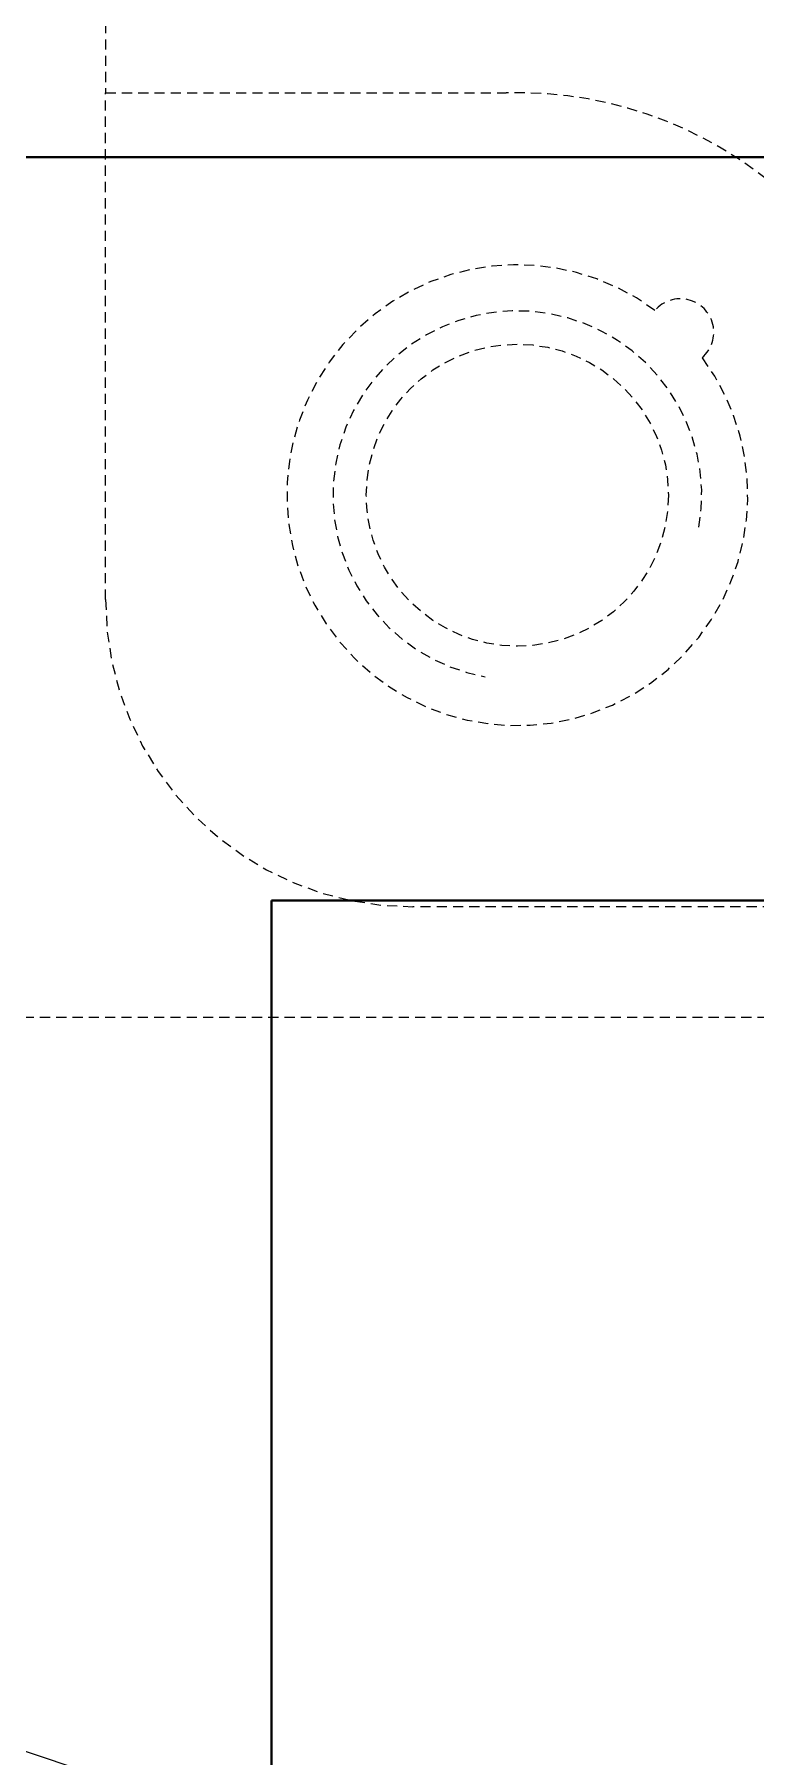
# Model space of a CAD drawing. Header units: inches. Extents: x 6934 to 18973, y 4254 to 7629.
# Drawn here: x 16958.42 to 16970.15, y 4476.42 to 4504.45 of the extents above; entities that cross this region are included whole.
import ezdxf

# ---------------------------------------------------------------- set-up
doc = ezdxf.new("R2010")
doc.units = ezdxf.units.IN
doc.header["$MEASUREMENT"] = 0
doc.linetypes.add('입력 정류부 ASSY$0$DASHED', pattern=[0.2067, 0.1654, -0.0413])
for name, color, linetype, lineweight, true_color in [('입력 정류부 ASSY$0$가려진 것(ISO)', 2, '입력 정류부 ASSY$0$DASHED', 18, 0xffff00), ('입력 정류부 ASSY$0$가시적인 것(ISO)', 3, 'Continuous', 40, 0x00ff00), ('입력 정류부 ASSY$0$기호(ISO)', 5, 'Continuous', 25, 0x0000ff)]:
    doc.layers.add(name, color=color, linetype=linetype, lineweight=lineweight, true_color=true_color)

# ---------------------------------------------------------------- blocks, each defined once
blk = doc.blocks.new('입력 정류부 ASSY$0$품번기호1')
at = {"layer": '입력 정류부 ASSY$0$기호(ISO)', "color": 7}
blk.add_line((110.651, 122.122), (292.526, 61.234), dxfattribs=at)
blk = doc.blocks.new('입력 정류부 ASSY')
at = {"layer": '입력 정류부 ASSY$0$가려진 것(ISO)'}
for p, q in [((305.504, 297.44), (305.504, 243.49)), ((305.504, 235.24), (305.504, 243.49)), ((305.504, 243.49), (312.024, 243.49)), ((318.754, 230.24), (310.504, 230.24)), ((227.204, 228.44), (369.204, 228.44))]:
    blk.add_line(p, q, dxfattribs=at)
blk.add_circle((312.204, 236.94), 2.458, dxfattribs=at)
for centre, radius, start, end in [((312.204, 236.94), 6.552, 358.4273, 91.5727), ((312.204, 236.94), 3.75, 53.3287, 36.6713), ((314.856, 239.592), 0.545, 310.8357, 139.1643), ((312.204, 236.94), 3, 350, 260), ((310.504, 235.24), 5, 180, 270)]:
    blk.add_arc(centre, radius, start, end, dxfattribs=at)
at = {"layer": '입력 정류부 ASSY$0$가시적인 것(ISO)'}
for p, q in [((329.704, 242.44), (285.704, 242.44)), ((308.204, 230.34), (308.204, 201.34)), ((367.204, 230.34), (308.204, 230.34))]:
    blk.add_line(p, q, dxfattribs=at)
at = {"layer": '입력 정류부 ASSY$0$기호(ISO)', "xscale": 2, "yscale": 2, "zscale": 2}
blk.add_blockref('입력 정류부 ASSY$0$품번기호1', (0, 0), dxfattribs=at)

msp = doc.modelspace()

# ---------------------------------------------------------------- block references
msp.add_blockref('입력 정류부 ASSY', (16654.075, 4260.012))

doc.saveas('drawing.dxf')
